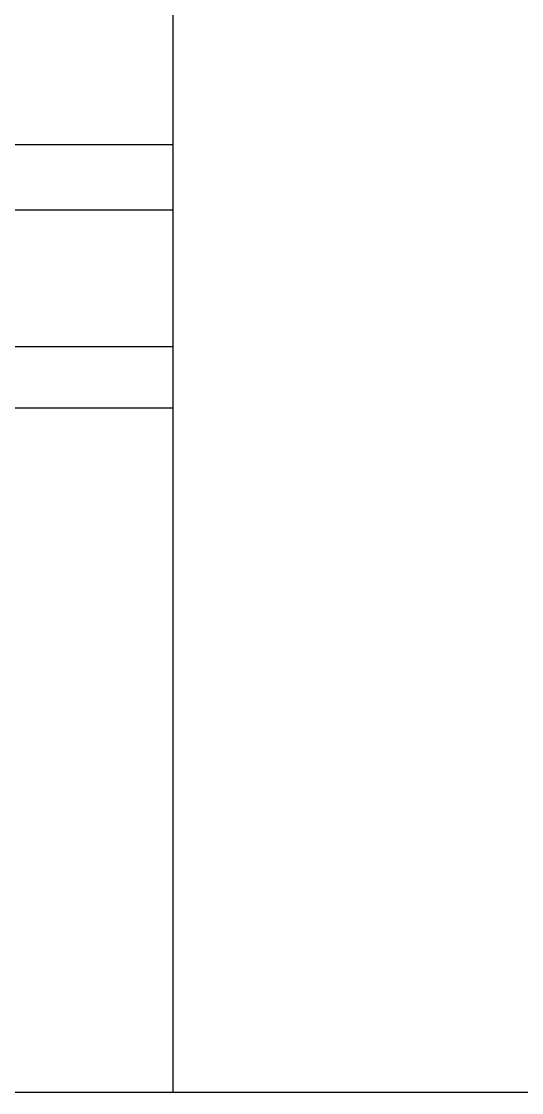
# Model space of a CAD drawing. Header units: millimetres. Extents: x -633009578 to 5705885, y -633235091 to 2571734.
# Drawn here: x 2463707 to 2464472, y 1993625 to 1995264 of the extents above; entities that cross this region are included whole.
import ezdxf

# ---------------------------------------------------------------- set-up
doc = ezdxf.new("R2010")
doc.units = ezdxf.units.MM
doc.header["$LTSCALE"] = 1000
doc.header["$MEASUREMENT"] = 0
doc.layers.get('0').update_dxf_attribs({"color": 9})
doc.layers.add('E-WIRE-系统', color=3, linetype='Continuous')

# ---------------------------------------------------------------- blocks, each defined once
blk = doc.blocks.new('G$CF4FACE3C')
at = {"layer": 'E-WIRE-系统'}
for p, q in [((-1072.1, -2576.4), (-1072.1, -342.9)), ((-2293, -1264.6), (-1072.1, -1264.6)), ((-1569.2, -1355), (-1072.1, -1355)), ((-1571.8, -1544), (-1072.1, -1544)), ((-2293, -1629), (-1072.1, -1629)), ((-171.4, -2576.4), (-1300.6, -2576.4))]:
    blk.add_line(p, q, dxfattribs=at)

msp = doc.modelspace()

# ---------------------------------------------------------------- block references
at = {"xscale": 1.10592, "yscale": 1.10592, "zscale": 1.10592}
msp.add_blockref('G$CF4FACE3C', (2465124.5, 1996473.9, -46.1), dxfattribs=at)

doc.saveas('drawing.dxf')
